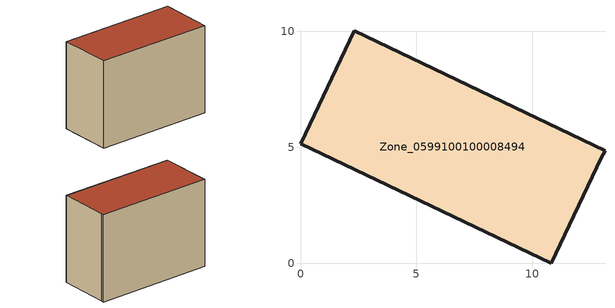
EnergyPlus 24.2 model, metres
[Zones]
Zone_0599100100008494
 floor ground (C_G): 12.98,4.55 10.82,0 0,5.16 2.31,10.02 13.14,4.86 z0
 wall outside (C_F): 13.14,4.86 2.31,10.02 0,5.16 10.82,0 12.98,4.55 13.14,4.86 z0:8.85
 roof outside (C_R): 10.82,0 12.98,4.55 13.14,4.86 2.31,10.02 0,5.16 z8.85
[BUILDING]
Pand.0599100100008494: North Axis=0; Terrain=City; Loads Convergence Tolerance Value=0.04; Temperature Convergence Tolerance Value=0.4; Solar Distribution=FullExterior; Maximum Number of Warmup Days=25; Minimum Number of Warmup Days=1
[Site:Location]
Rotterdam.The.Hague.AP_ZH_NLD Design_Conditions: Latitude=51.96; Longitude=4.45; Time Zone=1; Elevation=-4.5
[SITE:GROUNDTEMPERATURE:BUILDINGSURFACE]
18, 18, 18, 18, 18, 18, 18, 18, 18, 18, 18, 18
[MATERIAL] Thermal Absorptance=0.9; Solar Absorptance=0.7; Visible Absorptance=0.7
Name | Roughness | Thickness | Conductivity | Density | Specific Heat
G.TI.2015-2018 | MediumSmooth | 0.15 | 0.0428571 | 540 | 1210
F.TI.2015-2018 | Rough | 0.3 | 0.0666667 | 1920 | 840
R.TI.2015-2018 | MediumRough | 0.2 | 0.0333333 | 1500 | 1000
[CONSTRUCTION]
C_G: G.TI.2015-2018
C_F: F.TI.2015-2018
C_R: R.TI.2015-2018
[ZONE]
Zone_0599100100008494: Type=1; Multiplier=1; Ceiling Height=Autocalculate; Volume=Autocalculate; Floor Area=autocalculate; Part of Total Floor Area=Yes
[ZONEINFILTRATION:DESIGNFLOWRATE]
Infil_Zone_0599100100008494: Zone or ZoneList or Space or SpaceList=Zone_0599100100008494; Schedule=AlwaysOn; Design Flow Rate Calculation Method=Flow/Area; Flow Rate per Floor Area=0.0015; Constant Term Coefficient=1; Temperature Term Coefficient=0; Velocity Term Coefficient=0; Velocity Squared Term Coefficient=0
[HVACTEMPLATE:ZONE:IDEALLOADSAIRSYSTEM]
Zone_0599100100008494: Maximum Heating Supply Air Temperature=50; Minimum Cooling Supply Air Temperature=13; Maximum Heating Supply Air Humidity Ratio=0.0156; Minimum Cooling Supply Air Humidity Ratio=0.0077; Heating Limit=NoLimit; Cooling Limit=NoLimit; Dehumidification Control Type=ConstantSensibleHeatRatio; Cooling Sensible Heat Ratio=0.7; Dehumidification Setpoint=60; Humidification Control Type=None; Humidification Setpoint=30; Outdoor Air Method=None; Outdoor Air Flow Rate per Person=0.00944; Outdoor Air Flow Rate per Zone Floor Area=0; Outdoor Air Flow Rate per Zone=0; Demand Controlled Ventilation Type=None; Outdoor Air Economizer Type=NoEconomizer; Heat Recovery Type=None; Sensible Heat Recovery Effectiveness=0.7; Latent Heat Recovery Effectiveness=0.65
[ZONECONTROL:THERMOSTAT]
ThermostatControl_Zone_0599100100008494: Zone or ZoneList=Zone_0599100100008494; Control Type Schedule=DualSetpointControlType; Control 1=Thermostat_Zone_0599100100008494; Temperature Difference Between Cutout And Setpoint=0
[THERMOSTATSETPOINT:DUALSETPOINT]
Thermostat_Zone_0599100100008494: Heating Setpoint Temperature Schedule=HeatingSetpoint_Zone_0599100100008494; Cooling Setpoint Temperature Schedule=CoolingSetpoint_Zone_0599100100008494
[SCHEDULE:COMPACT]
HeatingSetpoint_Zone_0599100100008494: Through: 12/31, For: AllDays, Until: 24:00, 21
CoolingSetpoint_Zone_0599100100008494: Through: 12/31, For: AllDays, Until: 24:00, 24
DualSetpointControlType: Through: 12/31, For: AllDays, Until: 24:00, 4
AlwaysOn: Through: 12/31, For: AllDays, Until: 24:00, 1
